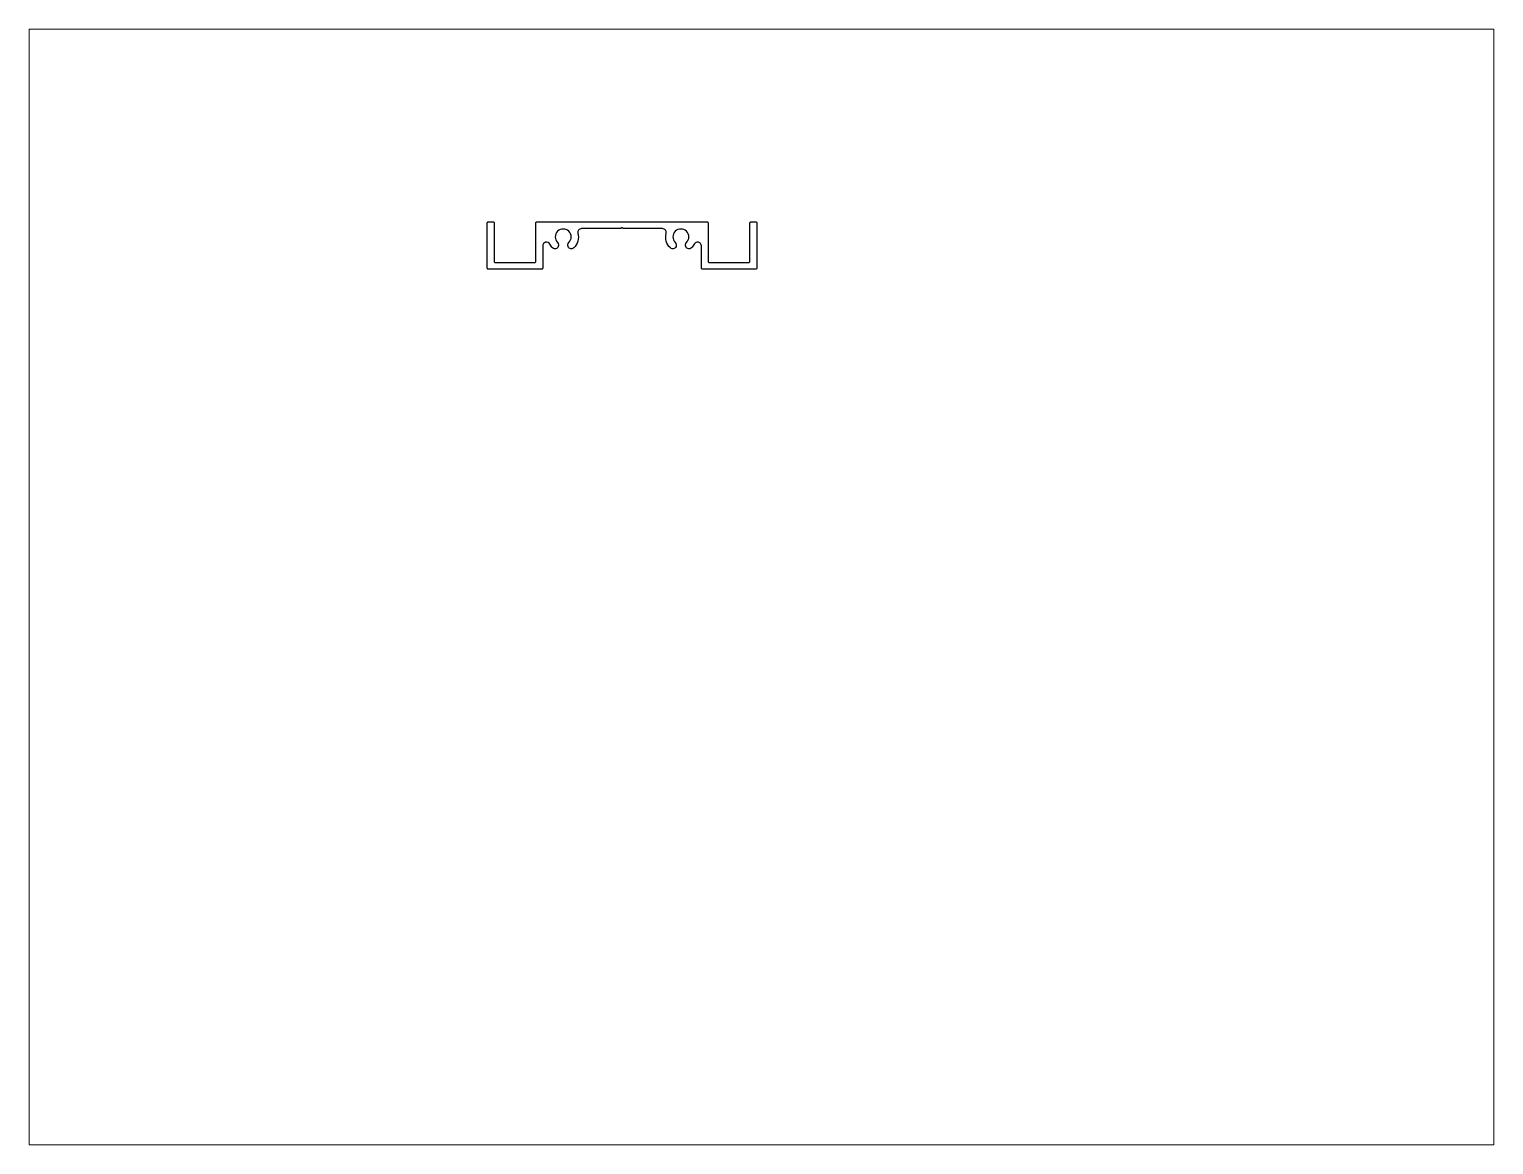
# Paper-space layout 'Layout1' of a CAD drawing. Extents: x 27 to 240, y 20 to 183.
# The model-space entities are those that its viewports show. They can reach past a viewport. Long polylines and large blocks are cut down to what shows.
import ezdxf

# ---------------------------------------------------------------- set-up
doc = ezdxf.new("R2010")
doc.units = 0
doc.header["$LTSCALE"] = 15
doc.layers.get('0').update_dxf_attribs({"linetype": 'CONTINUOUS'})

msp = doc.modelspace()

# ---------------------------------------------------------------- linework, layer by layer
at = {"color": 0, "linetype": 'CONTINUOUS', "ltscale": 0.05}
msp.add_lwpolyline([(187.48, 226.22, -0.414214), (187.78, 226.52), (188.98, 226.52, -0.414214), (189.28, 226.22), (189.28, 214.32, -0.414214), (188.98, 214.02), (174.98, 214.02, -0.414214), (174.68, 214.32), (174.68, 220.15, 0.778776), (172.8, 220.62, -0.07752), (172.05, 219.64, -0.661331), (170.53, 220.29), (170.53, 220.43, -0.195377), (170.78, 221.06, 2.368487), (167.77, 221.06, -0.195377), (168.03, 220.43), (168.03, 220.29, -0.661331), (166.5, 219.64, -0.267832), (165.39, 223.48, 0.48712), (164.42, 224.72), (154.08, 224.72), (153.78, 225.02), (153.48, 224.72), (143.13, 224.72, 0.48712), (142.16, 223.48, -0.267832), (141.05, 219.64, -0.661331), (139.53, 220.29), (139.53, 220.43, -0.195377), (139.78, 221.06, 2.368487), (136.77, 221.06, -0.195377), (137.03, 220.43), (137.03, 220.29, -0.661331), (135.5, 219.64, -0.07752), (134.76, 220.62, 0.778776), (132.88, 220.15), (132.88, 214.32, -0.414214), (132.58, 214.02), (118.58, 214.02, -0.414214), (118.28, 214.32), (118.28, 226.22, -0.414214), (118.58, 226.52), (119.78, 226.52, -0.414214), (120.08, 226.22), (120.08, 216.12, 0.414214), (120.38, 215.82), (130.78, 215.82, 0.414214), (131.08, 216.12), (131.08, 226.22, -0.414214), (131.38, 226.52), (176.18, 226.52, -0.414214), (176.48, 226.22), (176.48, 216.12, 0.414214), (176.78, 215.82), (187.18, 215.82, 0.414214), (187.48, 216.12)], format="xyb", close=True, dxfattribs=at)

psp = doc.layouts.get("Layout1")

# ---------------------------------------------------------------- viewports
at = {"layer": '0', "color": 0, "linetype": 'BYBLOCK', "ltscale": 0.05}
psp.add_viewport(center=(133.35, 101.6), size=(213.36, 162.56), view_center_point=(190.51, 130.3), view_height=293.8955, dxfattribs=at)

doc.saveas('drawing.dxf')
